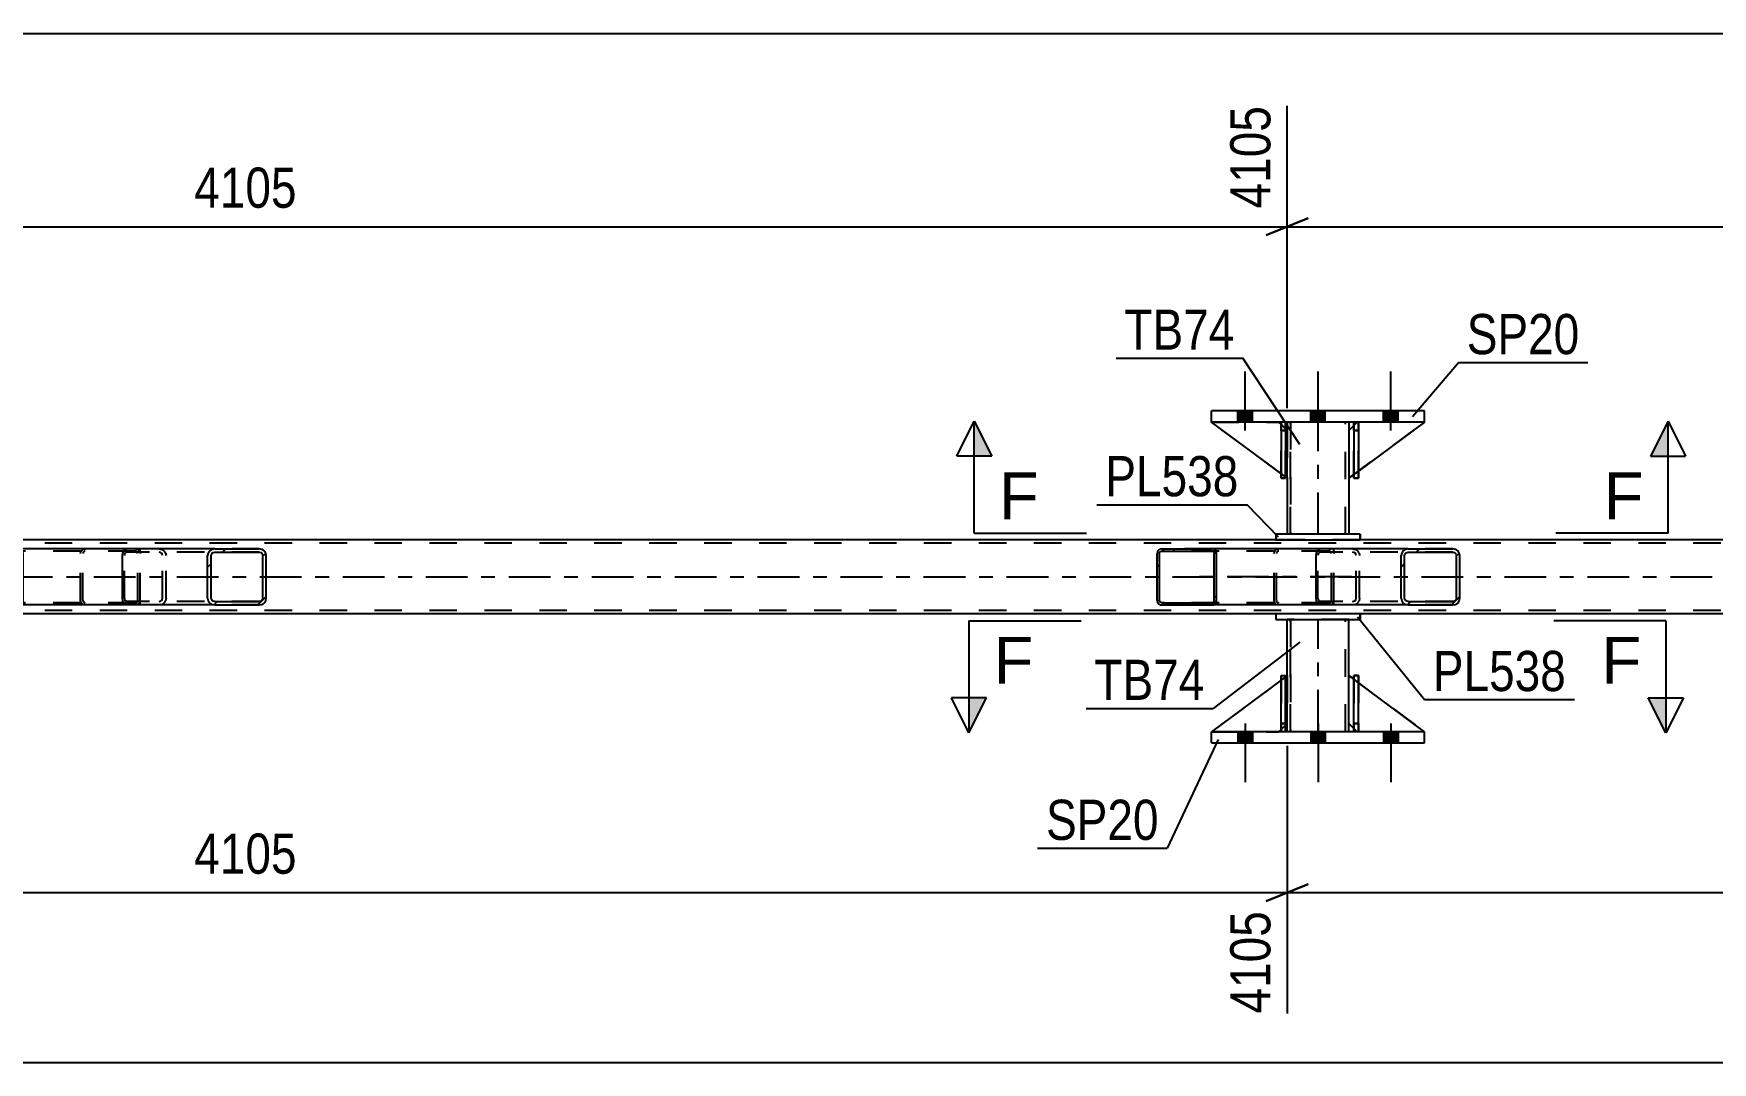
# Model space of a CAD drawing. Header units: millimetres. Extents: x -86 to 755, y -421 to 173.
# Drawn here: x 95.8 to 215.6, y -260.4 to -187.1 of the extents above; entities that cross this region are included whole.
import ezdxf

# ---------------------------------------------------------------- set-up
doc = ezdxf.new("R2010")
doc.units = ezdxf.units.MM
doc.linetypes.add('DXK_LINE_DOT2', pattern=[3.9198, 1.9599, -1.9599])
doc.linetypes.add('DXK_LINE_DOT3', pattern=[5.9187, 2.979, -0.9799, 0.9799, -0.9799])
doc.styles.add('Arial', font='ARIAL.TTF', dxfattribs={"height": 0.2})
doc.styles.add('Arial Narrow', font='ARIALN.TTF', dxfattribs={"height": 0.2})

# ---------------------------------------------------------------- blocks, each defined once
blk = doc.blocks.new('Bolt-814409347-5217 - 5195')
at = {"linetype": 'Continuous'}
for points in [[(182.76, -236.85), (181.72, -236.85), (181.72, -237.65), (182.76, -237.65)], [(182.76, -236.85), (181.72, -236.85), (181.72, -237.65), (182.76, -237.65)], [(182.76, -236.85), (181.72, -236.85), (181.72, -237.65), (182.76, -237.65)], [(187.96, -236.85), (186.92, -236.85), (186.92, -237.65), (187.96, -237.65)], [(187.96, -236.85), (186.92, -236.85), (186.92, -237.65), (187.96, -237.65)], [(193.16, -236.85), (192.12, -236.85), (192.12, -237.65), (193.16, -237.65)], [(193.16, -236.85), (192.12, -236.85), (192.12, -237.65), (193.16, -237.65)], [(193.16, -236.85), (192.12, -236.85), (192.12, -237.65), (193.16, -237.65)]]:
    blk.add_hatch(color=1, dxfattribs=at).paths.add_polyline_path(points)
at = {"color": 1, "linetype": 'Continuous'}
for p, q in [((181.72, -236.85), (181.72, -237.65)), ((181.72, -236.85), (181.72, -237.65)), ((181.72, -236.85), (181.72, -237.65)), ((182.24, -236.25), (182.24, -240.45)), ((182.24, -236.25), (182.24, -240.45)), ((182.24, -236.25), (182.24, -240.45)), ((182.76, -236.85), (182.76, -237.65)), ((182.76, -236.85), (182.76, -237.65)), ((182.76, -236.85), (182.76, -237.65)), ((186.92, -236.85), (186.92, -237.65)), ((186.92, -236.85), (186.92, -237.65)), ((187.44, -236.25), (187.44, -240.45)), ((187.44, -236.25), (187.44, -240.45)), ((187.96, -236.85), (187.96, -237.65)), ((187.96, -236.85), (187.96, -237.65)), ((192.12, -236.85), (192.12, -237.65)), ((192.12, -236.85), (192.12, -237.65)), ((192.12, -236.85), (192.12, -237.65)), ((192.64, -236.25), (192.64, -240.45)), ((192.64, -236.25), (192.64, -240.45)), ((192.64, -236.25), (192.64, -240.45)), ((193.16, -236.85), (193.16, -237.65)), ((193.16, -236.85), (193.16, -237.65)), ((193.16, -236.85), (193.16, -237.65))]:
    blk.add_line(p, q, dxfattribs=at)
blk = doc.blocks.new('Part-814409347-5219 - 5195')
at = {"color": 2, "linetype": 'Continuous'}
for p, q in [((190.32, -214.77), (190, -214.77)), ((190, -214.77), (190, -218.77)), ((190.32, -214.77), (190.32, -214.77)), ((190.32, -214.77), (190.32, -218.77)), ((190.32, -218.77), (190, -218.77))]:
    blk.add_line(p, q, dxfattribs=at)
at = {"color": 7, "linetype": 'DXK_LINE_DOT2'}
for p, q in [((190, -215.37), (190, -214.77)), ((190.32, -215.37), (190, -215.37)), ((190, -215.37), (190, -218.77)), ((190.32, -215.37), (190.32, -214.77)), ((190.32, -214.77), (190.32, -214.77)), ((190.32, -218.77), (190.32, -215.37))]:
    blk.add_line(p, q, dxfattribs=at)
blk = doc.blocks.new('Bolt-814409347-5218 - 5195')
at = {"linetype": 'Continuous'}
for points in [[(181.72, -214.77), (182.76, -214.77), (182.76, -213.97), (181.72, -213.97)], [(181.72, -214.77), (182.76, -214.77), (182.76, -213.97), (181.72, -213.97)], [(181.72, -214.77), (182.76, -214.77), (182.76, -213.97), (181.72, -213.97)], [(186.92, -214.77), (187.96, -214.77), (187.96, -213.97), (186.92, -213.97)], [(186.92, -214.77), (187.96, -214.77), (187.96, -213.97), (186.92, -213.97)], [(192.12, -214.77), (193.16, -214.77), (193.16, -213.97), (192.12, -213.97)], [(192.12, -214.77), (193.16, -214.77), (193.16, -213.97), (192.12, -213.97)], [(192.12, -214.77), (193.16, -214.77), (193.16, -213.97), (192.12, -213.97)]]:
    blk.add_hatch(color=1, dxfattribs=at).paths.add_polyline_path(points)
at = {"color": 1, "linetype": 'Continuous'}
for p, q in [((182.24, -215.37), (182.24, -211.17)), ((182.24, -215.37), (182.24, -211.17)), ((182.24, -215.37), (182.24, -211.17)), ((187.44, -215.37), (187.44, -211.17)), ((187.44, -215.37), (187.44, -211.17)), ((192.64, -215.37), (192.64, -211.17)), ((192.64, -215.37), (192.64, -211.17)), ((192.64, -215.37), (192.64, -211.17)), ((181.72, -214.77), (181.72, -213.97)), ((181.72, -214.77), (181.72, -213.97)), ((181.72, -214.77), (181.72, -213.97)), ((182.76, -214.77), (182.76, -213.97)), ((182.76, -214.77), (182.76, -213.97)), ((182.76, -214.77), (182.76, -213.97)), ((186.92, -214.77), (186.92, -213.97)), ((186.92, -214.77), (186.92, -213.97)), ((187.96, -214.77), (187.96, -213.97)), ((187.96, -214.77), (187.96, -213.97)), ((192.12, -214.77), (192.12, -213.97)), ((192.12, -214.77), (192.12, -213.97)), ((192.12, -214.77), (192.12, -213.97)), ((193.16, -214.77), (193.16, -213.97)), ((193.16, -214.77), (193.16, -213.97)), ((193.16, -214.77), (193.16, -213.97))]:
    blk.add_line(p, q, dxfattribs=at)
blk = doc.blocks.new('Part-814409347-5230 - 5195')
at = {"color": 2, "linetype": 'Continuous'}
for p, q in [((184.44, -222.77), (184.44, -223.17)), ((190.44, -222.77), (184.44, -222.77)), ((184.44, -223.17), (190.44, -223.17)), ((190.44, -222.77), (190.44, -223.17)), ((190.44, -222.77), (190.44, -222.77)), ((190.44, -223.17), (190.44, -223.17))]:
    blk.add_line(p, q, dxfattribs=at)
at = {"color": 7, "linetype": 'DXK_LINE_DOT2'}
for p, q in [((184.44, -222.77), (184.44, -223.17)), ((190.44, -223.17), (190.44, -222.77)), ((190.44, -222.77), (190.44, -222.77)), ((190.44, -223.17), (190.44, -223.17))]:
    blk.add_line(p, q, dxfattribs=at)
blk = doc.blocks.new('Part-814409347-5365 - 5195')
at = {"color": 2, "linetype": 'Continuous'}
for p, q in [((185.12, -214.77), (184.8, -214.77)), ((184.8, -214.77), (184.8, -218.77)), ((185.12, -214.77), (185.12, -214.77)), ((185.12, -214.77), (185.12, -218.77)), ((185.12, -218.77), (184.8, -218.77))]:
    blk.add_line(p, q, dxfattribs=at)
at = {"color": 7, "linetype": 'DXK_LINE_DOT2'}
for p, q in [((184.8, -215.37), (184.8, -214.77)), ((185.12, -215.37), (184.8, -215.37)), ((184.8, -215.37), (184.8, -218.77)), ((185.12, -215.37), (185.12, -214.77)), ((185.12, -214.77), (185.12, -214.77)), ((185.12, -218.77), (185.12, -215.37))]:
    blk.add_line(p, q, dxfattribs=at)
blk = doc.blocks.new('Part-814409347-5368 - 5195')
at = {"color": 7, "linetype": 'DXK_LINE_DOT2'}
for p, q in [((190.24, -214.77), (189.64, -215.37)), ((189.64, -218.77), (195.04, -214.77)), ((189.64, -215.37), (189.64, -218.77)), ((195.04, -214.77), (190.24, -214.77))]:
    blk.add_line(p, q, dxfattribs=at)
blk = doc.blocks.new('Part-814409347-5308 - 5195')
at = {"color": 7, "linetype": 'DXK_LINE_DOT2'}
for p, q in [((190.32, -232.85), (190, -232.85)), ((190, -236.25), (190, -232.85)), ((190, -232.85), (190, -236.85)), ((190.32, -232.85), (190.32, -236.25)), ((190.32, -236.85), (190.32, -232.85)), ((190.32, -236.25), (190, -236.25)), ((190, -236.85), (190, -236.25)), ((190.32, -236.85), (190, -236.85)), ((190.32, -236.25), (190.32, -236.85)), ((190.32, -236.85), (190.32, -236.85))]:
    blk.add_line(p, q, dxfattribs=at)
blk = doc.blocks.new('Part-814409347-5430 - 5195')
at = {"linetype": 'Continuous'}
h = blk.add_hatch(dxfattribs=at)
h.set_pattern_fill('', scale=0.7, style=0, pattern_type=0)
h.set_pattern_definition([(45, (197.5186, -224.109), (-1.57154, 1.57154), [])])
h.paths.add_polyline_path([(197.56, -224.29), (197.52, -224.11), (197.41, -223.95), (197.25, -223.85), (197.05, -223.81), (193.87, -223.81), (193.68, -223.85), (193.51, -223.95), (193.41, -224.11), (193.37, -224.29), (193.37, -227.33), (193.41, -227.52), (193.51, -227.67), (193.68, -227.78), (193.87, -227.81), (197.05, -227.81), (197.25, -227.78), (197.41, -227.67), (197.52, -227.52), (197.56, -227.33)])
h.paths.add_polyline_path([(197.29, -227.42), (197.23, -227.5), (197.15, -227.55), (197.05, -227.57), (193.87, -227.57), (193.77, -227.55), (193.69, -227.5), (193.64, -227.42), (193.62, -227.33), (193.62, -224.29), (193.64, -224.2), (193.69, -224.12), (193.77, -224.07), (193.87, -224.05), (197.05, -224.05), (197.15, -224.07), (197.23, -224.12), (197.29, -224.2), (197.31, -224.29), (197.31, -227.33)])
at = {"color": 2, "linetype": 'Continuous'}
for p, q in [((187.38, -223.95), (187.47, -223.85)), ((187.47, -223.85), (187.57, -223.81)), ((193.87, -223.81), (187.57, -223.81)), ((193.87, -223.81), (193.68, -223.85)), ((193.87, -223.81), (197.05, -223.81)), ((197.25, -223.85), (197.05, -223.81)), ((187.3, -224.29), (187.32, -224.11)), ((187.3, -227.33), (187.3, -224.29)), ((187.32, -224.11), (187.38, -223.95)), ((193.41, -224.11), (193.37, -224.29)), ((193.37, -227.33), (193.37, -224.29)), ((193.62, -224.29), (193.64, -224.2)), ((193.62, -227.33), (193.62, -224.29)), ((193.64, -224.2), (193.69, -224.12)), ((193.69, -224.12), (193.77, -224.07)), ((193.77, -224.07), (193.87, -224.05)), ((193.87, -224.05), (197.05, -224.05)), ((197.05, -224.05), (197.15, -224.07)), ((197.15, -224.07), (197.23, -224.12)), ((197.23, -224.12), (197.29, -224.2)), ((197.29, -224.2), (197.31, -224.29)), ((197.31, -227.33), (197.31, -224.29)), ((197.56, -224.29), (197.52, -224.11)), ((197.56, -227.33), (197.56, -224.29)), ((187.32, -227.52), (187.3, -227.33)), ((187.38, -227.67), (187.32, -227.52)), ((193.37, -227.33), (193.41, -227.52)), ((193.64, -227.42), (193.62, -227.33)), ((193.69, -227.5), (193.64, -227.42)), ((193.77, -227.55), (193.69, -227.5)), ((197.23, -227.5), (197.15, -227.55)), ((197.29, -227.42), (197.23, -227.5)), ((197.31, -227.33), (197.29, -227.42)), ((197.52, -227.52), (197.56, -227.33)), ((187.47, -227.78), (187.38, -227.67)), ((187.57, -227.81), (187.47, -227.78)), ((193.87, -227.81), (187.57, -227.81)), ((193.68, -227.78), (193.87, -227.81)), ((193.87, -227.57), (193.77, -227.55)), ((193.87, -227.57), (197.05, -227.57)), ((193.87, -227.81), (197.05, -227.81)), ((197.15, -227.55), (197.05, -227.57)), ((197.05, -227.81), (197.25, -227.78))]:
    blk.add_line(p, q, dxfattribs=at)
at = {"color": 7, "linetype": 'DXK_LINE_DOT2'}
for p, q in [((188.56, -224.05), (188.56, -223.81)), ((189.9, -223.81), (190.1, -223.85)), ((197.05, -223.81), (193.87, -223.81)), ((187.44, -224.2), (187.43, -224.29)), ((187.43, -227.33), (187.43, -224.29)), ((187.47, -224.12), (187.44, -224.2)), ((187.52, -224.07), (187.47, -224.12)), ((187.57, -224.05), (187.52, -224.07)), ((197.05, -224.05), (187.57, -224.05)), ((190, -224.07), (189.9, -224.05)), ((190.08, -224.12), (190, -224.07)), ((190.14, -224.2), (190.08, -224.12)), ((190.16, -224.29), (190.14, -224.2)), ((190.16, -227.33), (190.16, -224.29)), ((190.37, -224.11), (190.41, -224.29)), ((190.41, -227.33), (190.41, -224.29)), ((187.43, -227.33), (187.44, -227.42)), ((187.44, -227.42), (187.47, -227.5)), ((187.47, -227.5), (187.52, -227.55)), ((190, -227.55), (190.08, -227.5)), ((190.08, -227.5), (190.14, -227.42)), ((190.14, -227.42), (190.16, -227.33)), ((190.41, -227.33), (190.37, -227.52)), ((187.52, -227.55), (187.57, -227.57)), ((197.05, -227.57), (187.57, -227.57)), ((188.56, -227.81), (188.56, -227.57)), ((189.9, -227.57), (190, -227.55)), ((190.1, -227.78), (189.9, -227.81)), ((197.05, -227.81), (193.87, -227.81))]:
    blk.add_line(p, q, dxfattribs=at)
for centre, start, end in [((189.92, -224.31), 23.8494, 68.8059), ((189.92, -227.32), 291.1941, 336.1506)]:
    blk.add_arc(centre, 0.492, start, end, dxfattribs=at)
at = {"color": 2, "linetype": 'Continuous'}
for centre, start, end in [((193.86, -224.31), 111.1941, 156.1506), ((197.07, -224.31), 23.8494, 68.8059), ((193.86, -227.32), 203.8494, 248.8059), ((197.07, -227.32), 291.1941, 336.1506)]:
    blk.add_arc(centre, 0.492, start, end, dxfattribs=at)
blk = doc.blocks.new('Part-814409347-5314 - 5195')
at = {"color": 2, "linetype": 'Continuous'}
for p, q in [((184.44, -228.45), (184.44, -228.85)), ((190.44, -228.45), (184.44, -228.45)), ((190.44, -228.45), (190.44, -228.85)), ((190.44, -228.45), (190.44, -228.45)), ((184.44, -228.85), (190.44, -228.85)), ((190.44, -228.85), (190.44, -228.85))]:
    blk.add_line(p, q, dxfattribs=at)
at = {"color": 7, "linetype": 'DXK_LINE_DOT2'}
for p, q in [((184.44, -228.45), (184.44, -228.85)), ((190.44, -228.85), (190.44, -228.45)), ((190.44, -228.45), (190.44, -228.45)), ((190.44, -228.85), (190.44, -228.85))]:
    blk.add_line(p, q, dxfattribs=at)
blk = doc.blocks.new('Part-814409347-5428 - 5195')
at = {"linetype": 'Continuous'}
h = blk.add_hatch(dxfattribs=at)
h.set_pattern_fill('', scale=0.7, style=0, pattern_type=0)
h.set_pattern_definition([(45, (112.3844, -224.109), (-1.57154, 1.57154), [])])
h.paths.add_polyline_path([(112.42, -224.29), (112.38, -224.11), (112.28, -223.95), (112.11, -223.85), (111.92, -223.81), (108.74, -223.81), (108.54, -223.85), (108.38, -223.95), (108.27, -224.11), (108.23, -224.29), (108.23, -227.33), (108.27, -227.52), (108.38, -227.67), (108.54, -227.78), (108.74, -227.81), (111.92, -227.81), (112.11, -227.78), (112.28, -227.67), (112.38, -227.52), (112.42, -227.33)])
h.paths.add_polyline_path([(112.15, -227.42), (112.1, -227.5), (112.02, -227.55), (111.92, -227.57), (108.74, -227.57), (108.64, -227.55), (108.56, -227.5), (108.5, -227.42), (108.48, -227.33), (108.48, -224.29), (108.5, -224.2), (108.56, -224.12), (108.64, -224.07), (108.74, -224.05), (111.92, -224.05), (112.02, -224.07), (112.1, -224.12), (112.15, -224.2), (112.17, -224.29), (112.17, -227.33)])
at = {"color": 2, "linetype": 'Continuous'}
for p, q in [((102.24, -223.95), (102.33, -223.85)), ((102.33, -223.85), (102.44, -223.81)), ((108.74, -223.81), (102.44, -223.81)), ((108.74, -223.81), (108.54, -223.85)), ((108.74, -223.81), (111.92, -223.81)), ((112.11, -223.85), (111.92, -223.81)), ((102.16, -224.29), (102.19, -224.11)), ((102.16, -227.33), (102.16, -224.29)), ((102.19, -224.11), (102.24, -223.95)), ((108.27, -224.11), (108.23, -224.29)), ((108.23, -227.33), (108.23, -224.29)), ((108.48, -224.29), (108.5, -224.2)), ((108.48, -227.33), (108.48, -224.29)), ((108.5, -224.2), (108.56, -224.12)), ((108.56, -224.12), (108.64, -224.07)), ((108.64, -224.07), (108.74, -224.05)), ((108.74, -224.05), (111.92, -224.05)), ((111.92, -224.05), (112.02, -224.07)), ((112.02, -224.07), (112.1, -224.12)), ((112.1, -224.12), (112.15, -224.2)), ((112.15, -224.2), (112.17, -224.29)), ((112.17, -227.33), (112.17, -224.29)), ((112.42, -224.29), (112.38, -224.11)), ((112.42, -227.33), (112.42, -224.29)), ((102.19, -227.52), (102.16, -227.33)), ((102.24, -227.67), (102.19, -227.52)), ((108.23, -227.33), (108.27, -227.52)), ((108.5, -227.42), (108.48, -227.33)), ((108.56, -227.5), (108.5, -227.42)), ((108.64, -227.55), (108.56, -227.5)), ((112.1, -227.5), (112.02, -227.55)), ((112.15, -227.42), (112.1, -227.5)), ((112.17, -227.33), (112.15, -227.42)), ((112.38, -227.52), (112.42, -227.33)), ((102.33, -227.78), (102.24, -227.67)), ((102.44, -227.81), (102.33, -227.78)), ((108.74, -227.81), (102.44, -227.81)), ((108.54, -227.78), (108.74, -227.81)), ((108.74, -227.57), (108.64, -227.55)), ((108.74, -227.57), (111.92, -227.57)), ((108.74, -227.81), (111.92, -227.81)), ((112.02, -227.55), (111.92, -227.57)), ((111.92, -227.81), (112.11, -227.78))]:
    blk.add_line(p, q, dxfattribs=at)
at = {"color": 7, "linetype": 'DXK_LINE_DOT2'}
for p, q in [((103.43, -224.05), (103.43, -223.81)), ((104.77, -223.81), (104.96, -223.85)), ((111.92, -223.81), (108.74, -223.81)), ((102.31, -224.2), (102.3, -224.29)), ((102.3, -227.33), (102.3, -224.29)), ((102.34, -224.12), (102.31, -224.2)), ((102.38, -224.07), (102.34, -224.12)), ((102.44, -224.05), (102.38, -224.07)), ((111.92, -224.05), (102.44, -224.05)), ((104.87, -224.07), (104.77, -224.05)), ((104.95, -224.12), (104.87, -224.07)), ((105, -224.2), (104.95, -224.12)), ((105.02, -224.29), (105, -224.2)), ((105.02, -227.33), (105.02, -224.29)), ((105.23, -224.11), (105.27, -224.29)), ((105.27, -227.33), (105.27, -224.29)), ((102.3, -227.33), (102.31, -227.42)), ((102.31, -227.42), (102.34, -227.5)), ((102.34, -227.5), (102.38, -227.55)), ((104.87, -227.55), (104.95, -227.5)), ((104.95, -227.5), (105, -227.42)), ((105, -227.42), (105.02, -227.33)), ((105.27, -227.33), (105.23, -227.52)), ((102.38, -227.55), (102.44, -227.57)), ((111.92, -227.57), (102.44, -227.57)), ((103.43, -227.81), (103.43, -227.57)), ((104.77, -227.57), (104.87, -227.55)), ((104.96, -227.78), (104.77, -227.81)), ((111.92, -227.81), (108.74, -227.81))]:
    blk.add_line(p, q, dxfattribs=at)
for centre, start, end in [((104.78, -224.31), 23.8494, 68.8059), ((104.78, -227.32), 291.1941, 336.1506)]:
    blk.add_arc(centre, 0.492, start, end, dxfattribs=at)
at = {"color": 2, "linetype": 'Continuous'}
for centre, start, end in [((108.72, -224.31), 111.1941, 156.1506), ((111.93, -224.31), 23.8494, 68.8059), ((108.72, -227.32), 203.8494, 248.8059), ((111.93, -227.32), 291.1941, 336.1506)]:
    blk.add_arc(centre, 0.492, start, end, dxfattribs=at)
blk = doc.blocks.new('Part-814409347-5369 - 5195')
at = {"color": 2, "linetype": 'Continuous'}
for p, q in [((190, -215.02), (189.64, -215.37)), ((189.64, -215.37), (189.64, -218.77)), ((195.04, -214.77), (190.32, -218.27)), ((190, -218.51), (189.64, -218.77))]:
    blk.add_line(p, q, dxfattribs=at)
at = {"color": 7, "linetype": 'DXK_LINE_DOT2'}
for p, q in [((190.24, -214.77), (190, -215.02)), ((195.04, -214.77), (190.24, -214.77)), ((190.32, -218.27), (190, -218.51))]:
    blk.add_line(p, q, dxfattribs=at)
blk = doc.blocks.new('Part-814409347-5306 - 5195')
at = {"color": 2, "linetype": 'Continuous'}
for p, q in [((190, -236.85), (190, -232.85)), ((190, -232.85), (190.32, -232.85)), ((190.32, -236.85), (190.32, -232.85)), ((190, -236.85), (190, -236.85)), ((190.32, -236.85), (190, -236.85))]:
    blk.add_line(p, q, dxfattribs=at)
at = {"color": 7, "linetype": 'DXK_LINE_DOT2'}
for p, q in [((190, -232.85), (190, -236.25)), ((190.32, -236.25), (190.32, -232.85)), ((190, -236.25), (190, -236.85)), ((190, -236.25), (190.32, -236.25)), ((190.32, -236.85), (190.32, -236.25)), ((190.32, -236.85), (190.32, -236.85))]:
    blk.add_line(p, q, dxfattribs=at)
blk = doc.blocks.new('Part-814409347-5366 - 5195')
at = {"color": 7, "linetype": 'DXK_LINE_DOT2'}
for p, q in [((185.24, -218.77), (179.84, -214.77)), ((179.84, -214.77), (184.64, -214.77)), ((184.64, -214.77), (185.24, -215.37)), ((185.24, -215.37), (184.64, -214.77)), ((185.24, -215.37), (185.24, -218.77)), ((185.24, -215.37), (185.24, -215.37)), ((185.24, -215.37), (185.24, -218.77))]:
    blk.add_line(p, q, dxfattribs=at)
blk = doc.blocks.new('Part-814409347-5367 - 5195')
at = {"color": 2, "linetype": 'Continuous'}
for p, q in [((184.8, -218.44), (179.84, -214.77)), ((184.8, -214.93), (184.64, -214.77)), ((185.24, -215.37), (185.12, -215.25)), ((185.24, -215.37), (185.24, -215.37)), ((185.24, -218.77), (185.24, -215.37)), ((185.12, -218.68), (185.24, -218.77)), ((185.24, -218.77), (185.24, -218.77))]:
    blk.add_line(p, q, dxfattribs=at)
at = {"color": 7, "linetype": 'DXK_LINE_DOT2'}
for p, q in [((184.64, -214.77), (179.84, -214.77)), ((184.64, -214.77), (185.24, -215.37)), ((185.12, -215.25), (184.8, -214.93)), ((185.24, -215.37), (185.24, -218.77)), ((185.12, -218.68), (184.8, -218.44))]:
    blk.add_line(p, q, dxfattribs=at)
blk = doc.blocks.new('Part-814409347-5387 - 5195')
at = {"color": 2, "linetype": 'Continuous'}
for p, q in [((189.64, -236.25), (189.64, -232.85)), ((190, -233.11), (189.64, -232.85)), ((195.04, -236.85), (190.32, -233.35)), ((190, -236.61), (189.64, -236.25))]:
    blk.add_line(p, q, dxfattribs=at)
at = {"color": 7, "linetype": 'DXK_LINE_DOT2'}
for p, q in [((190.32, -233.35), (190, -233.11)), ((190.24, -236.85), (190, -236.61)), ((195.04, -236.85), (190.24, -236.85)), ((195.04, -236.85), (195.04, -236.85)), ((195.04, -236.85), (195.04, -236.85))]:
    blk.add_line(p, q, dxfattribs=at)
blk = doc.blocks.new('Part-814409347-5419 - 5195')
at = {"color": 2, "linetype": 'Continuous'}
for p, q in [((185.24, -214.77), (185.24, -215.37)), ((189.64, -214.77), (189.64, -215.37)), ((185.24, -218.77), (185.24, -222.77)), ((189.64, -218.77), (189.64, -222.77))]:
    blk.add_line(p, q, dxfattribs=at)
at = {"color": 7, "linetype": 'DXK_LINE_DOT2'}
for p, q in [((189.64, -214.77), (185.24, -214.77)), ((185.24, -214.77), (185.24, -222.77)), ((185.24, -215.37), (185.24, -218.77)), ((185.48, -222.77), (185.48, -214.77)), ((185.48, -214.77), (185.48, -222.77)), ((189.4, -222.77), (189.4, -214.77)), ((189.4, -222.77), (189.4, -214.77)), ((189.64, -214.77), (189.64, -222.77)), ((189.64, -215.37), (189.64, -218.77)), ((189.64, -222.77), (185.24, -222.77))]:
    blk.add_line(p, q, dxfattribs=at)
at = {"color": 7, "linetype": 'DXK_LINE_DOT3'}
blk.add_line((187.44, -222.77), (187.44, -214.77), dxfattribs=at)
blk = doc.blocks.new('Part-814409347-5427 - 5195')
at = {"linetype": 'Continuous'}
h = blk.add_hatch(dxfattribs=at)
h.set_pattern_fill('', scale=0.7, style=0, pattern_type=0)
h.set_pattern_definition([(45, (95.0524, -224.0103), (-1.57154, 1.57154), [])])
h.paths.add_polyline_path([(95.08, -224.13), (95.05, -224.01), (94.98, -223.91), (94.87, -223.84), (94.74, -223.81), (91.16, -223.81), (91.03, -223.84), (90.92, -223.91), (90.85, -224.01), (90.82, -224.13), (90.82, -227.49), (90.85, -227.62), (90.92, -227.72), (91.03, -227.79), (91.16, -227.81), (94.74, -227.81), (94.87, -227.79), (94.98, -227.72), (95.05, -227.62), (95.08, -227.49)])
h.paths.add_polyline_path([(94.9, -227.55), (94.86, -227.61), (94.8, -227.64), (94.74, -227.65), (91.16, -227.65), (91.1, -227.64), (91.04, -227.61), (91, -227.55), (90.99, -227.49), (90.99, -224.13), (91, -224.07), (91.04, -224.02), (91.1, -223.98), (91.16, -223.97), (94.74, -223.97), (94.8, -223.98), (94.86, -224.02), (94.9, -224.07), (94.91, -224.13), (94.91, -227.49)])
at = {"color": 2, "linetype": 'Continuous'}
for p, q in [((91.16, -223.81), (91.03, -223.84)), ((91.16, -223.81), (94.74, -223.81)), ((102.44, -223.81), (94.74, -223.81)), ((94.87, -223.84), (94.74, -223.81)), ((90.85, -224.01), (90.82, -224.13)), ((90.82, -227.49), (90.82, -224.13)), ((90.99, -224.13), (91, -224.07)), ((90.99, -227.49), (90.99, -224.13)), ((91, -224.07), (91.04, -224.02)), ((91.04, -224.02), (91.1, -223.98)), ((91.1, -223.98), (91.16, -223.97)), ((91.16, -223.97), (94.74, -223.97)), ((94.74, -223.97), (94.8, -223.98)), ((94.8, -223.98), (94.86, -224.02)), ((94.86, -224.02), (94.9, -224.07)), ((94.9, -224.07), (94.91, -224.13)), ((94.91, -227.49), (94.91, -224.13)), ((95.08, -224.13), (95.05, -224.01)), ((95.08, -227.49), (95.08, -224.13)), ((90.82, -227.49), (90.85, -227.62)), ((91, -227.55), (90.99, -227.49)), ((94.91, -227.49), (94.9, -227.55)), ((95.05, -227.62), (95.08, -227.49)), ((91.04, -227.61), (91, -227.55)), ((91.03, -227.79), (91.16, -227.81)), ((91.1, -227.64), (91.04, -227.61)), ((91.16, -227.65), (91.1, -227.64)), ((91.16, -227.65), (94.74, -227.65)), ((91.16, -227.81), (94.74, -227.81)), ((94.8, -227.64), (94.74, -227.65)), ((94.74, -227.81), (94.87, -227.79)), ((102.44, -227.81), (94.74, -227.81)), ((94.86, -227.61), (94.8, -227.64)), ((94.9, -227.55), (94.86, -227.61))]:
    blk.add_line(p, q, dxfattribs=at)
at = {"color": 7, "linetype": 'DXK_LINE_DOT2'}
for p, q in [((94.74, -223.81), (91.16, -223.81)), ((99.38, -223.84), (99.51, -223.81)), ((103.09, -223.81), (102.44, -223.81)), ((103.09, -223.81), (103.22, -223.84)), ((103.09, -223.97), (91.16, -223.97)), ((99.17, -224.13), (99.2, -224.01)), ((99.17, -227.49), (99.17, -224.13)), ((99.35, -224.07), (99.34, -224.13)), ((99.34, -227.49), (99.34, -224.13)), ((99.39, -224.02), (99.35, -224.07)), ((99.45, -223.98), (99.39, -224.02)), ((99.51, -223.97), (99.45, -223.98)), ((103.15, -223.98), (103.09, -223.97)), ((103.21, -224.02), (103.15, -223.98)), ((103.24, -224.07), (103.21, -224.02)), ((103.26, -224.13), (103.24, -224.07)), ((103.26, -227.49), (103.26, -224.13)), ((103.4, -224.01), (103.42, -224.11)), ((103.42, -224.11), (103.43, -224.13)), ((103.43, -227.49), (103.43, -224.13)), ((99.2, -227.62), (99.17, -227.49)), ((99.34, -227.49), (99.35, -227.55)), ((103.24, -227.55), (103.26, -227.49)), ((103.43, -227.49), (103.4, -227.62)), ((103.09, -227.65), (91.16, -227.65)), ((94.74, -227.81), (91.16, -227.81)), ((99.35, -227.55), (99.39, -227.61)), ((99.51, -227.81), (99.38, -227.79)), ((99.39, -227.61), (99.41, -227.62)), ((99.41, -227.62), (99.45, -227.64)), ((99.45, -227.64), (99.51, -227.65)), ((103.09, -227.81), (102.44, -227.81)), ((103.09, -227.65), (103.15, -227.64)), ((103.22, -227.79), (103.09, -227.81)), ((103.15, -227.64), (103.21, -227.61)), ((103.21, -227.61), (103.24, -227.55))]:
    blk.add_line(p, q, dxfattribs=at)
at = {"color": 2, "linetype": 'Continuous'}
for centre, start, end in [((91.15, -224.15), 110.7583, 155.68), ((94.75, -224.15), 24.32, 69.2417), ((91.15, -227.48), 204.32, 249.2417), ((94.75, -227.48), 290.7583, 335.68)]:
    blk.add_arc(centre, 0.331, start, end, dxfattribs=at)
at = {"color": 7, "linetype": 'DXK_LINE_DOT2'}
for centre, start, end in [((99.5, -224.15), 110.7583, 155.68), ((103.1, -224.15), 24.32, 69.2417), ((99.5, -227.48), 204.32, 249.2417), ((103.1, -227.48), 290.7583, 335.68)]:
    blk.add_arc(centre, 0.331, start, end, dxfattribs=at)
blk = doc.blocks.new('Part-814409347-5429 - 5195')
at = {"linetype": 'Continuous'}
h = blk.add_hatch(dxfattribs=at)
h.set_pattern_fill('', scale=0.7, style=0, pattern_type=0)
h.set_pattern_definition([(45, (180.1866, -224.0103), (-1.57154, 1.57154), [])])
h.paths.add_polyline_path([(180.21, -224.13), (180.19, -224.01), (180.11, -223.91), (180, -223.84), (179.87, -223.81), (176.3, -223.81), (176.17, -223.84), (176.06, -223.91), (175.98, -224.01), (175.96, -224.13), (175.96, -227.49), (175.98, -227.62), (176.06, -227.72), (176.17, -227.79), (176.3, -227.81), (179.87, -227.81), (180, -227.79), (180.11, -227.72), (180.19, -227.62), (180.21, -227.49)])
h.paths.add_polyline_path([(180.03, -227.55), (179.99, -227.61), (179.94, -227.64), (179.87, -227.65), (176.3, -227.65), (176.23, -227.64), (176.18, -227.61), (176.14, -227.55), (176.13, -227.49), (176.13, -224.13), (176.14, -224.07), (176.18, -224.02), (176.23, -223.98), (176.3, -223.97), (179.87, -223.97), (179.94, -223.98), (179.99, -224.02), (180.03, -224.07), (180.04, -224.13), (180.04, -227.49)])
at = {"color": 2, "linetype": 'Continuous'}
for p, q in [((176.3, -223.81), (176.17, -223.84)), ((176.3, -223.81), (179.87, -223.81)), ((187.57, -223.81), (179.87, -223.81)), ((180, -223.84), (179.87, -223.81)), ((175.98, -224.01), (175.96, -224.13)), ((175.96, -227.49), (175.96, -224.13)), ((176.13, -224.13), (176.14, -224.07)), ((176.13, -227.49), (176.13, -224.13)), ((176.14, -224.07), (176.18, -224.02)), ((176.18, -224.02), (176.23, -223.98)), ((176.23, -223.98), (176.3, -223.97)), ((176.3, -223.97), (179.87, -223.97)), ((179.87, -223.97), (179.94, -223.98)), ((179.94, -223.98), (179.99, -224.02)), ((179.99, -224.02), (180.03, -224.07)), ((180.03, -224.07), (180.04, -224.13)), ((180.04, -227.49), (180.04, -224.13)), ((180.21, -224.13), (180.19, -224.01)), ((180.21, -227.49), (180.21, -224.13)), ((175.96, -227.49), (175.98, -227.62)), ((176.14, -227.55), (176.13, -227.49)), ((180.04, -227.49), (180.03, -227.55)), ((180.19, -227.62), (180.21, -227.49)), ((176.18, -227.61), (176.14, -227.55)), ((176.17, -227.79), (176.3, -227.81)), ((176.23, -227.64), (176.18, -227.61)), ((176.3, -227.65), (176.23, -227.64)), ((176.3, -227.65), (179.87, -227.65)), ((176.3, -227.81), (179.87, -227.81)), ((179.94, -227.64), (179.87, -227.65)), ((179.87, -227.81), (180, -227.79)), ((187.57, -227.81), (179.87, -227.81)), ((179.99, -227.61), (179.94, -227.64)), ((180.03, -227.55), (179.99, -227.61))]:
    blk.add_line(p, q, dxfattribs=at)
at = {"color": 7, "linetype": 'DXK_LINE_DOT2'}
for p, q in [((179.87, -223.81), (176.3, -223.81)), ((184.52, -223.84), (184.65, -223.81)), ((188.22, -223.81), (187.57, -223.81)), ((188.22, -223.81), (188.35, -223.84)), ((188.22, -223.97), (176.3, -223.97)), ((184.31, -224.13), (184.33, -224.01)), ((184.31, -227.49), (184.31, -224.13)), ((184.49, -224.07), (184.48, -224.13)), ((184.48, -227.49), (184.48, -224.13)), ((184.53, -224.02), (184.49, -224.07)), ((184.58, -223.98), (184.53, -224.02)), ((184.65, -223.97), (184.58, -223.98)), ((188.29, -223.98), (188.22, -223.97)), ((188.34, -224.02), (188.29, -223.98)), ((188.38, -224.07), (188.34, -224.02)), ((188.39, -224.13), (188.38, -224.07)), ((188.39, -227.49), (188.39, -224.13)), ((188.54, -224.01), (188.56, -224.11)), ((188.56, -224.11), (188.56, -224.13)), ((188.56, -227.49), (188.56, -224.13)), ((184.33, -227.62), (184.31, -227.49)), ((184.48, -227.49), (184.49, -227.55)), ((188.38, -227.55), (188.39, -227.49)), ((188.56, -227.52), (188.54, -227.62)), ((188.56, -227.49), (188.56, -227.52)), ((188.22, -227.65), (176.3, -227.65)), ((179.87, -227.81), (176.3, -227.81)), ((184.49, -227.55), (184.53, -227.61)), ((184.65, -227.81), (184.52, -227.79)), ((184.53, -227.61), (184.54, -227.62)), ((184.54, -227.62), (184.58, -227.64)), ((184.58, -227.64), (184.65, -227.65)), ((188.22, -227.81), (187.57, -227.81)), ((188.22, -227.65), (188.29, -227.64)), ((188.35, -227.79), (188.22, -227.81)), ((188.29, -227.64), (188.34, -227.61)), ((188.34, -227.61), (188.38, -227.55))]:
    blk.add_line(p, q, dxfattribs=at)
at = {"color": 7, "linetype": 'DXK_LINE_DOT3'}
blk.add_line((189.85, -225.81), (178.08, -225.81), dxfattribs=at)
at = {"color": 2, "linetype": 'Continuous'}
for centre, start, end in [((176.28, -224.15), 110.7583, 155.68), ((179.89, -224.15), 24.32, 69.2417), ((176.28, -227.48), 204.32, 249.2417), ((179.89, -227.48), 290.7583, 335.68)]:
    blk.add_arc(centre, 0.331, start, end, dxfattribs=at)
at = {"color": 7, "linetype": 'DXK_LINE_DOT2'}
for centre, start, end in [((184.63, -224.15), 110.7583, 155.68), ((184.63, -227.48), 204.32, 249.2417), ((188.23, -227.48), 290.7583, 335.68)]:
    blk.add_arc(centre, 0.331, start, end, dxfattribs=at)
blk = doc.blocks.new('Part-814409347-5440 - 5195')
at = {"color": 7, "linetype": 'DXK_LINE_DOT2'}
for p, q in [((184.8, -232.85), (185.12, -232.85)), ((184.8, -236.25), (184.8, -232.85)), ((184.8, -232.85), (184.8, -236.85)), ((185.12, -232.85), (185.12, -236.25)), ((185.12, -236.85), (185.12, -232.95)), ((185.12, -236.25), (184.8, -236.25)), ((184.8, -236.85), (184.8, -236.25)), ((185.12, -236.85), (184.8, -236.85)), ((185.12, -236.25), (185.12, -236.85)), ((185.12, -236.85), (185.12, -236.85))]:
    blk.add_line(p, q, dxfattribs=at)
blk = doc.blocks.new('Part-814409347-5451 - 5195')
at = {"color": 2, "linetype": 'Continuous'}
for p, q in [((184.44, -223.17), (46.85, -223.17)), ((354.71, -223.17), (190.44, -223.17)), ((184.44, -228.45), (46.85, -228.45)), ((354.71, -228.45), (190.44, -228.45))]:
    blk.add_line(p, q, dxfattribs=at)
at = {"color": 7, "linetype": 'DXK_LINE_DOT2'}
for p, q in [((623.83, -223.41), (46.85, -223.41)), ((190.44, -223.17), (184.44, -223.17)), ((623.83, -228.21), (46.85, -228.21)), ((190.44, -228.45), (184.44, -228.45))]:
    blk.add_line(p, q, dxfattribs=at)
at = {"color": 7, "linetype": 'DXK_LINE_DOT3'}
blk.add_line((46.85, -225.81), (623.83, -225.81), dxfattribs=at)
blk = doc.blocks.new('Part-814409347-5457 - 5195')
at = {"color": 2, "linetype": 'Continuous'}
for p, q in [((185.24, -232.85), (185.24, -228.85)), ((189.64, -232.85), (189.64, -228.85)), ((185.24, -236.85), (185.24, -236.25)), ((189.64, -236.85), (189.64, -236.25))]:
    blk.add_line(p, q, dxfattribs=at)
at = {"color": 7, "linetype": 'DXK_LINE_DOT2'}
for p, q in [((189.64, -228.85), (185.24, -228.85)), ((185.24, -236.85), (185.24, -228.85)), ((185.48, -236.85), (185.48, -228.85)), ((185.48, -228.85), (185.48, -236.85)), ((189.4, -236.85), (189.4, -228.85)), ((189.4, -236.85), (189.4, -228.85)), ((189.64, -236.85), (189.64, -228.85)), ((185.24, -236.25), (185.24, -232.85)), ((189.64, -236.25), (189.64, -232.85)), ((189.64, -236.85), (185.24, -236.85))]:
    blk.add_line(p, q, dxfattribs=at)
at = {"color": 7, "linetype": 'DXK_LINE_DOT3'}
blk.add_line((187.44, -236.85), (187.44, -228.85), dxfattribs=at)
blk = doc.blocks.new('Part-814409347-5462 - 5195')
at = {"color": 2, "linetype": 'Continuous'}
for p, q in [((179.84, -214.77), (179.84, -213.97)), ((195.04, -213.97), (179.84, -213.97)), ((195.04, -214.77), (195.04, -213.97)), ((195.04, -214.77), (179.84, -214.77))]:
    blk.add_line(p, q, dxfattribs=at)
at = {"color": 7, "linetype": 'DXK_LINE_DOT2'}
for p, q in [((179.84, -214.77), (179.84, -213.97)), ((195.04, -214.77), (195.04, -213.97))]:
    blk.add_line(p, q, dxfattribs=at)
blk = doc.blocks.new('Part-814409347-5467 - 5195')
at = {"color": 2, "linetype": 'Continuous'}
for p, q in [((179.84, -237.65), (179.84, -236.85)), ((195.04, -236.85), (179.84, -236.85)), ((195.04, -237.65), (195.04, -236.85)), ((179.84, -237.65), (195.04, -237.65))]:
    blk.add_line(p, q, dxfattribs=at)
at = {"color": 7, "linetype": 'DXK_LINE_DOT2'}
for p, q in [((179.84, -237.65), (179.84, -236.85)), ((195.04, -237.65), (195.04, -236.85))]:
    blk.add_line(p, q, dxfattribs=at)
blk = doc.blocks.new('Part-814409347-5469 - 5195')
at = {"color": 7, "linetype": 'DXK_LINE_DOT2'}
for p, q in [((184.8, -215.37), (184.8, -214.77)), ((184.8, -214.77), (184.8, -214.77)), ((184.8, -214.77), (184.8, -218.77)), ((185.12, -214.77), (184.8, -214.77)), ((184.8, -218.77), (184.8, -215.37)), ((184.8, -215.37), (185.12, -215.37)), ((185.12, -215.37), (185.12, -214.77)), ((185.12, -218.77), (185.12, -214.77)), ((185.12, -215.37), (185.12, -218.77)), ((184.8, -218.77), (185.12, -218.77))]:
    blk.add_line(p, q, dxfattribs=at)
blk = doc.blocks.new('Part-814409347-5472 - 5195')
at = {"color": 2, "linetype": 'Continuous'}
for p, q in [((184.8, -236.85), (184.8, -232.85)), ((184.8, -232.85), (185.12, -232.85)), ((185.12, -236.85), (185.12, -232.85)), ((184.8, -236.85), (184.8, -236.85)), ((185.12, -236.85), (184.8, -236.85))]:
    blk.add_line(p, q, dxfattribs=at)
at = {"color": 7, "linetype": 'DXK_LINE_DOT2'}
for p, q in [((184.8, -232.85), (184.8, -236.25)), ((185.12, -236.25), (185.12, -232.85)), ((184.8, -236.25), (184.8, -236.85)), ((184.8, -236.25), (185.12, -236.25)), ((185.12, -236.85), (185.12, -236.25)), ((185.12, -236.85), (185.12, -236.85))]:
    blk.add_line(p, q, dxfattribs=at)
blk = doc.blocks.new('Part-814409347-5473 - 5195')
at = {"color": 7, "linetype": 'DXK_LINE_DOT2'}
for p, q in [((185.24, -232.85), (179.84, -236.85)), ((185.24, -236.25), (185.24, -232.85)), ((185.24, -232.85), (185.24, -236.25)), ((179.84, -236.85), (184.64, -236.85)), ((184.64, -236.85), (185.24, -236.25)), ((185.24, -236.25), (184.64, -236.85)), ((185.24, -236.25), (185.24, -236.25))]:
    blk.add_line(p, q, dxfattribs=at)
blk = doc.blocks.new('Part-814409347-5474 - 5195')
at = {"color": 2, "linetype": 'Continuous'}
for p, q in [((184.8, -233.18), (179.84, -236.85)), ((185.24, -232.85), (185.12, -232.95)), ((185.24, -236.25), (185.24, -232.85)), ((184.8, -236.7), (184.64, -236.85)), ((185.24, -236.25), (185.12, -236.38)), ((185.24, -236.25), (185.24, -236.25))]:
    blk.add_line(p, q, dxfattribs=at)
at = {"color": 7, "linetype": 'DXK_LINE_DOT2'}
for p, q in [((185.12, -232.95), (184.8, -233.18)), ((185.24, -236.25), (185.24, -232.85)), ((179.84, -236.85), (184.64, -236.85)), ((185.24, -236.25), (184.64, -236.85)), ((185.12, -236.38), (184.8, -236.7))]:
    blk.add_line(p, q, dxfattribs=at)
blk = doc.blocks.new('Part-814409347-5475 - 5195')
at = {"color": 7, "linetype": 'DXK_LINE_DOT2'}
for p, q in [((190, -215.37), (190, -214.77)), ((190, -214.77), (190, -214.77)), ((190, -214.77), (190, -218.77)), ((190.32, -214.77), (190, -214.77)), ((190, -218.77), (190, -215.37)), ((190, -215.37), (190.32, -215.37)), ((190.32, -215.37), (190.32, -214.77)), ((190.32, -218.77), (190.32, -214.77)), ((190.32, -215.37), (190.32, -218.77)), ((190, -218.77), (190.32, -218.77))]:
    blk.add_line(p, q, dxfattribs=at)
blk = doc.blocks.new('Part-814409347-5476 - 5195')
at = {"color": 7, "linetype": 'DXK_LINE_DOT2'}
for p, q in [((189.64, -236.25), (189.64, -232.85)), ((189.64, -232.85), (195.04, -236.85)), ((190.24, -236.85), (189.64, -236.25)), ((195.04, -236.85), (190.24, -236.85))]:
    blk.add_line(p, q, dxfattribs=at)
blk = doc.blocks.new('StraightDimension-814409347-5609 - 5195')
at = {"color": 7, "linetype": 'Continuous'}
for p, q in [((36.63, -228.59), (36.63, -251.45)), ((185.24, -237.85), (185.24, -256.94)), ((38.13, -247.72), (35.13, -248.92)), ((183.74, -248.92), (186.74, -247.72)), ((36.63, -248.32), (185.24, -248.32))]:
    blk.add_line(p, q, dxfattribs=at)
at = {"color": 0}
blk.add_wipeout([(115.19, -247.57), (115.19, -243.37), (106.68, -243.37), (106.68, -247.57)], dxfattribs=at)
at = {"color": 3, "style": 'Arial Narrow'}
blk.add_text('4105', height=2.863, dxfattribs=at).set_placement((107.28, -246.97))
at = {"color": 0, "linetype": 'Continuous'}
for points in [[(36.03, -249.02), (31.83, -249.02), (31.83, -252.05), (36.03, -252.05)], [(184.64, -249.02), (180.44, -249.02), (180.44, -257.54), (184.64, -257.54)]]:
    blk.add_wipeout(points, dxfattribs=at)
at = {"color": 3, "linetype": 'Continuous', "style": 'Arial Narrow'}
for s, height, p in [('0', 2.86, (35.43, -251.45)), ('4105', 2.863, (184.04, -256.94))]:
    blk.add_text(s, height=height, rotation=90.0002, dxfattribs=at).set_placement(p)
blk = doc.blocks.new('StraightDimension-814409347-5621 - 5195')
at = {"color": 7, "linetype": 'Continuous'}
for p, q in [((185.24, -237.85), (185.24, -256.94)), ((355.51, -237.85), (355.51, -256.94)), ((186.74, -247.72), (183.74, -248.92)), ((354.01, -248.92), (357.01, -247.72)), ((185.24, -248.32), (355.51, -248.32))]:
    blk.add_line(p, q, dxfattribs=at)
at = {"color": 0}
blk.add_wipeout([(274.64, -247.57), (274.64, -243.37), (266.12, -243.37), (266.12, -247.57)], dxfattribs=at)
at = {"color": 3, "style": 'Arial Narrow'}
blk.add_text('4257', height=2.863, dxfattribs=at).set_placement((266.72, -246.97))
at = {"color": 0, "linetype": 'Continuous'}
blk.add_wipeout([(354.91, -249.02), (350.71, -249.02), (350.71, -257.54), (354.91, -257.54)], dxfattribs=at)
at = {"color": 3, "linetype": 'Continuous', "style": 'Arial Narrow'}
blk.add_text('8362', height=2.863, rotation=90.0002, dxfattribs=at).set_placement((354.31, -256.94))
blk = doc.blocks.new('StraightDimension-814409347-5550 - 5195')
at = {"color": 7, "linetype": 'Continuous'}
blk.add_line((35.99, -260.42), (634.69, -260.42), dxfattribs=at)
blk = doc.blocks.new('StraightDimension-814409347-5571 - 5195')
at = {"color": 7, "linetype": 'Continuous'}
blk.add_line((36.63, -187.07), (634.05, -187.07), dxfattribs=at)
blk = doc.blocks.new('StraightDimension-814409347-5630 - 5195')
at = {"color": 7, "linetype": 'Continuous'}
for p, q in [((185.24, -213.77), (185.24, -192.23)), ((36.63, -223.11), (36.63, -197.71)), ((38.13, -200.24), (35.13, -201.44)), ((36.63, -200.84), (185.24, -200.84)), ((183.74, -201.44), (186.74, -200.24))]:
    blk.add_line(p, q, dxfattribs=at)
at = {"color": 0}
blk.add_wipeout([(115.19, -200.09), (115.19, -195.89), (106.68, -195.89), (106.68, -200.09)], dxfattribs=at)
at = {"color": 3, "style": 'Arial Narrow'}
blk.add_text('4105', height=2.863, dxfattribs=at).set_placement((107.28, -199.49))
at = {"color": 0, "linetype": 'Continuous'}
for points in [[(184.64, -191.63), (180.44, -191.63), (180.44, -200.14), (184.64, -200.14)], [(36.03, -197.11), (31.83, -197.11), (31.83, -200.14), (36.03, -200.14)]]:
    blk.add_wipeout(points, dxfattribs=at)
at = {"color": 3, "linetype": 'Continuous', "style": 'Arial Narrow'}
for s, height, p in [('4105', 2.863, (184.04, -199.54)), ('0', 2.86, (35.43, -199.54))]:
    blk.add_text(s, height=height, rotation=90.0002, dxfattribs=at).set_placement(p)
blk = doc.blocks.new('StraightDimension-814409347-5642 - 5195')
at = {"color": 7, "linetype": 'Continuous'}
for p, q in [((185.24, -213.77), (185.24, -192.23)), ((355.51, -213.77), (355.51, -192.23)), ((186.74, -200.24), (183.74, -201.44)), ((185.24, -200.84), (355.51, -200.84)), ((354.01, -201.44), (357.01, -200.24))]:
    blk.add_line(p, q, dxfattribs=at)
at = {"color": 0}
blk.add_wipeout([(274.64, -200.09), (274.64, -195.89), (266.12, -195.89), (266.12, -200.09)], dxfattribs=at)
at = {"color": 3, "style": 'Arial Narrow'}
blk.add_text('4257', height=2.863, dxfattribs=at).set_placement((266.72, -199.49))
at = {"color": 0, "linetype": 'Continuous'}
blk.add_wipeout([(354.91, -191.63), (350.71, -191.63), (350.71, -200.14), (354.91, -200.14)], dxfattribs=at)
at = {"color": 3, "linetype": 'Continuous', "style": 'Arial Narrow'}
blk.add_text('8362', height=2.863, rotation=90.0002, dxfattribs=at).set_placement((354.31, -199.54))
blk = doc.blocks.new('Mark-814409347-5226 - 5195')
at = {"color": 30, "linetype": 'Continuous'}
for p in [(171.67, -220.66), (184.61, -222.97)]:
    blk.add_line(p, (182.38, -220.66), dxfattribs=at)
at = {"color": 0}
blk.add_wipeout([(181.78, -220.06), (181.78, -217.06), (172.27, -217.06), (172.27, -220.06)], dxfattribs=at)
blk.add_wipeout([(181.78, -220.06), (181.78, -217.06), (172.27, -217.06), (172.27, -220.06)], dxfattribs=at)
at = {"color": 3, "style": 'Arial Narrow'}
blk.add_text('PL538', height=2.863, dxfattribs=at).set_placement((172.27, -220.06))
blk = doc.blocks.new('Mark-814409347-5310 - 5195')
at = {"color": 30, "linetype": 'Continuous'}
for p, q in [((190.25, -228.66), (195.03, -234.55)), ((195.03, -234.55), (205.74, -234.55))]:
    blk.add_line(p, q, dxfattribs=at)
at = {"color": 0}
blk.add_wipeout([(205.14, -233.95), (205.14, -230.95), (195.63, -230.95), (195.63, -233.95)], dxfattribs=at)
blk.add_wipeout([(205.14, -233.95), (205.14, -230.95), (195.63, -230.95), (195.63, -233.95)], dxfattribs=at)
at = {"color": 3, "style": 'Arial Narrow'}
blk.add_text('PL538', height=2.863, dxfattribs=at).set_placement((195.63, -233.95))
blk = doc.blocks.new('Mark-814409347-5415 - 5195')
at = {"color": 30, "linetype": 'Continuous'}
for p in [(173.03, -210.21), (186.14, -216.38)]:
    blk.add_line(p, (182.08, -210.21), dxfattribs=at)
at = {"color": 0}
blk.add_wipeout([(181.48, -209.61), (181.48, -206.61), (173.63, -206.61), (173.63, -209.61)], dxfattribs=at)
blk.add_wipeout([(181.48, -209.61), (181.48, -206.61), (173.63, -206.61), (173.63, -209.61)], dxfattribs=at)
at = {"color": 3, "style": 'Arial Narrow'}
blk.add_text('TB74', height=2.863, dxfattribs=at).set_placement((173.63, -209.61))
blk = doc.blocks.new('Mark-814409347-5453 - 5195')
at = {"color": 30, "linetype": 'Continuous'}
for p in [(186.14, -230.46), (170.89, -235.18)]:
    blk.add_line(p, (179.95, -235.18), dxfattribs=at)
at = {"color": 0}
blk.add_wipeout([(179.35, -234.58), (179.35, -231.58), (171.49, -231.58), (171.49, -234.58)], dxfattribs=at)
blk.add_wipeout([(179.35, -234.58), (179.35, -231.58), (171.49, -231.58), (171.49, -234.58)], dxfattribs=at)
at = {"color": 3, "style": 'Arial Narrow'}
blk.add_text('TB74', height=2.863, dxfattribs=at).set_placement((171.49, -234.58))
blk = doc.blocks.new('Mark-814409347-5458 - 5195')
at = {"color": 30, "linetype": 'Continuous'}
for p, q in [((194.19, -214.37), (197.45, -210.53)), ((197.45, -210.53), (206.69, -210.53))]:
    blk.add_line(p, q, dxfattribs=at)
at = {"color": 0}
blk.add_wipeout([(206.09, -209.93), (206.09, -206.93), (198.05, -206.93), (198.05, -209.93)], dxfattribs=at)
blk.add_wipeout([(206.09, -209.93), (206.09, -206.93), (198.05, -206.93), (198.05, -209.93)], dxfattribs=at)
at = {"color": 3, "style": 'Arial Narrow'}
blk.add_text('SP20', height=2.863, dxfattribs=at).set_placement((198.05, -209.93))
blk = doc.blocks.new('Mark-814409347-5463 - 5195')
at = {"color": 30, "linetype": 'Continuous'}
for p in [(180.31, -237.41), (167.44, -245.16)]:
    blk.add_line(p, (176.68, -245.16), dxfattribs=at)
at = {"color": 0}
blk.add_wipeout([(176.08, -244.56), (176.08, -241.56), (168.04, -241.56), (168.04, -244.56)], dxfattribs=at)
blk.add_wipeout([(176.08, -244.56), (176.08, -241.56), (168.04, -241.56), (168.04, -244.56)], dxfattribs=at)
at = {"color": 3, "style": 'Arial Narrow'}
blk.add_text('SP20', height=2.863, dxfattribs=at).set_placement((168.04, -244.56))
blk = doc.blocks.new('SectionMark-814409347-5669 - 5195')
at = {"linetype": 'Continuous'}
for points in [[(164.17, -217.2), (162.92, -217.2), (162.92, -214.7)], [(212.41, -217.2), (211.16, -217.2), (212.41, -214.7)]]:
    blk.add_hatch(color=6, dxfattribs=at).paths.add_polyline_path(points)
at = {"color": 6, "linetype": 'Continuous'}
for p, q in [((161.67, -217.2), (162.92, -214.7)), ((162.92, -222.7), (162.92, -214.7)), ((162.92, -214.7), (164.17, -217.2)), ((212.41, -214.7), (211.16, -217.2)), ((212.41, -222.7), (212.41, -214.7)), ((212.41, -214.7), (213.66, -217.2)), ((164.17, -217.2), (161.67, -217.2)), ((211.16, -217.2), (213.66, -217.2)), ((162.92, -222.7), (170.92, -222.7)), ((212.41, -222.7), (204.41, -222.7))]:
    blk.add_line(p, q, dxfattribs=at)
at = {"color": 0, "linetype": 'Continuous'}
for points in [[(167.52, -221.7), (167.52, -218.2), (164.67, -218.2), (164.67, -221.7)], [(210.66, -221.7), (210.66, -218.2), (207.81, -218.2), (207.81, -221.7)]]:
    blk.add_wipeout(points, dxfattribs=at)
at = {"color": 3, "linetype": 'Continuous', "style": 'Arial'}
for p in [(164.67, -221.7), (207.81, -221.7)]:
    blk.add_text('F', height=3.34, dxfattribs=at).set_placement(p)
blk = doc.blocks.new('SectionMark-814409347-5671 - 5195')
at = {"linetype": 'Continuous'}
for points in [[(162.54, -234.43), (163.79, -234.43), (162.54, -236.93)], [(211, -234.43), (212.25, -234.43), (212.25, -236.93)]]:
    blk.add_hatch(color=6, dxfattribs=at).paths.add_polyline_path(points)
at = {"color": 6, "linetype": 'Continuous'}
for p, q in [((162.54, -228.93), (170.54, -228.93)), ((162.54, -228.93), (162.54, -236.93)), ((212.25, -228.93), (204.25, -228.93)), ((212.25, -228.93), (212.25, -236.93)), ((162.54, -236.93), (161.29, -234.43)), ((163.79, -234.43), (161.29, -234.43)), ((162.54, -236.93), (163.79, -234.43)), ((211, -234.43), (213.5, -234.43)), ((212.25, -236.93), (211, -234.43)), ((213.5, -234.43), (212.25, -236.93))]:
    blk.add_line(p, q, dxfattribs=at)
at = {"color": 0, "linetype": 'Continuous'}
for points in [[(167.14, -233.43), (167.14, -229.93), (164.29, -229.93), (164.29, -233.43)], [(210.5, -233.43), (210.5, -229.93), (207.65, -229.93), (207.65, -233.43)]]:
    blk.add_wipeout(points, dxfattribs=at)
at = {"color": 3, "linetype": 'Continuous', "style": 'Arial'}
for p in [(164.29, -233.43), (207.65, -233.43)]:
    blk.add_text('F', height=3.34, dxfattribs=at).set_placement(p)

msp = doc.modelspace()

# ---------------------------------------------------------------- block references
for name in ['Bolt-814409347-5218 - 5195', 'Part-814409347-5462 - 5195', 'Part-814409347-5366 - 5195', 'Part-814409347-5367 - 5195', 'Part-814409347-5365 - 5195', 'Part-814409347-5469 - 5195', 'Part-814409347-5419 - 5195', 'Part-814409347-5368 - 5195', 'Part-814409347-5369 - 5195', 'Part-814409347-5219 - 5195', 'Part-814409347-5475 - 5195', 'Part-814409347-5451 - 5195', 'Part-814409347-5427 - 5195', 'Part-814409347-5428 - 5195', 'Part-814409347-5429 - 5195', 'Part-814409347-5230 - 5195', 'Part-814409347-5430 - 5195', 'Part-814409347-5314 - 5195', 'Part-814409347-5457 - 5195', 'Part-814409347-5473 - 5195', 'Part-814409347-5474 - 5195', 'Part-814409347-5440 - 5195', 'Part-814409347-5472 - 5195', 'Part-814409347-5387 - 5195', 'Part-814409347-5476 - 5195', 'Part-814409347-5308 - 5195', 'Part-814409347-5306 - 5195', 'Part-814409347-5467 - 5195', 'Bolt-814409347-5217 - 5195']:
    msp.add_blockref(name, (0, 0))

# ---------------------------------------------------------------- next in the draw order: block references
for name in ['StraightDimension-814409347-5571 - 5195', 'StraightDimension-814409347-5609 - 5195']:
    msp.add_blockref(name, (0, 0))

# ---------------------------------------------------------------- next in the draw order: block references
for name in ['StraightDimension-814409347-5630 - 5195', 'StraightDimension-814409347-5621 - 5195']:
    msp.add_blockref(name, (0, 0))

# ---------------------------------------------------------------- next in the draw order: block references
for name in ['StraightDimension-814409347-5642 - 5195', 'Mark-814409347-5226 - 5195', 'StraightDimension-814409347-5550 - 5195']:
    msp.add_blockref(name, (0, 0))

# ---------------------------------------------------------------- next in the draw order: block references
for name in ['Mark-814409347-5415 - 5195', 'Mark-814409347-5458 - 5195', 'Mark-814409347-5310 - 5195', 'Mark-814409347-5453 - 5195', 'Mark-814409347-5463 - 5195']:
    msp.add_blockref(name, (0, 0))

# ---------------------------------------------------------------- next in the draw order: block references
for name in ['SectionMark-814409347-5669 - 5195', 'SectionMark-814409347-5671 - 5195']:
    msp.add_blockref(name, (0, 0))

doc.saveas('drawing.dxf')
